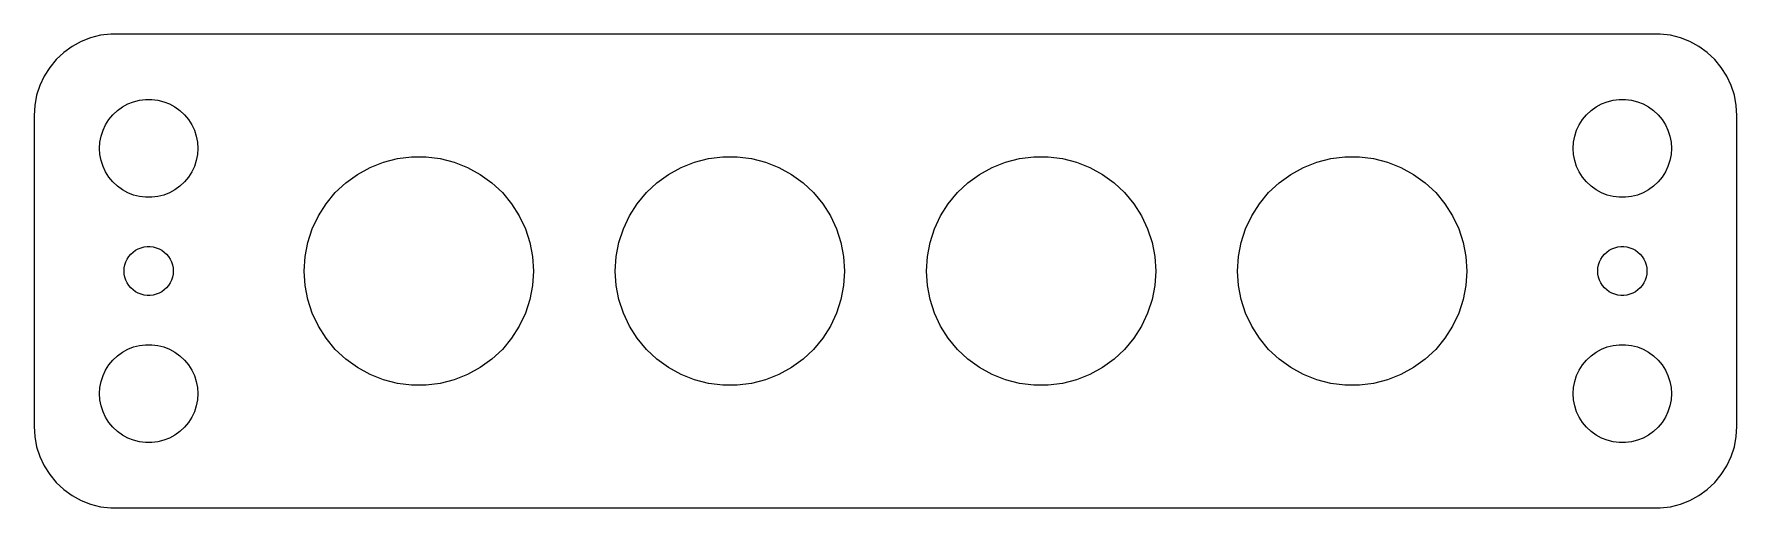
# Model space of a CAD drawing. Header units: metres. Extents: x -52 to 52, y -14 to 14.
import ezdxf

# ---------------------------------------------------------------- set-up
doc = ezdxf.new("R2010")
doc.units = ezdxf.units.M

msp = doc.modelspace()

# ---------------------------------------------------------------- linework, layer by layer
for p, q in [((-49.6791, 13.7216), (-50.1871, 13.3526)), ((-49.1289, 14.0241), (-49.6791, 13.7216)), ((-48.5451, 14.2553), (-49.1289, 14.0241)), ((-47.9369, 14.4114), (-48.5451, 14.2553)), ((-47.3139, 14.4901), (-47.9369, 14.4114)), ((47.3139, 14.4901), (-47.3139, 14.4901)), ((47.9369, 14.4114), (47.3139, 14.4901)), ((48.5451, 14.2553), (47.9369, 14.4114)), ((49.1289, 14.0241), (48.5451, 14.2553)), ((49.6791, 13.7216), (49.1289, 14.0241)), ((50.1871, 13.3526), (49.6791, 13.7216)), ((-50.6448, 12.9227), (-51.0451, 12.4389)), ((-50.1871, 13.3526), (-50.6448, 12.9227)), ((50.6448, 12.9227), (50.1871, 13.3526)), ((51.0451, 12.4389), (50.6448, 12.9227)), ((-51.3815, 11.9088), (-51.6489, 11.3406)), ((-51.0451, 12.4389), (-51.3815, 11.9088)), ((51.3815, 11.9088), (51.0451, 12.4389)), ((51.6489, 11.3406), (51.3815, 11.9088)), ((-51.8429, 10.7434), (-51.9606, 10.1267)), ((-51.6489, 11.3406), (-51.8429, 10.7434)), ((-45.927, 10.3532), (-45.5621, 10.4469)), ((-45.5621, 10.4469), (-45.1884, 10.4941)), ((-45.1884, 10.4941), (-44.8116, 10.4941)), ((-44.8116, 10.4941), (-44.4379, 10.4469)), ((-44.4379, 10.4469), (-44.0729, 10.3532)), ((44.0729, 10.3532), (44.4379, 10.4469)), ((44.4379, 10.4469), (44.8116, 10.4941)), ((44.8116, 10.4941), (45.1884, 10.4941)), ((45.1884, 10.4941), (45.5621, 10.4469)), ((45.5621, 10.4469), (45.927, 10.3532)), ((51.8429, 10.7434), (51.6489, 11.3406)), ((51.9606, 10.1267), (51.8429, 10.7434)), ((-51.9606, 10.1267), (-52, 9.5)), ((-52, 9.5), (-52, -9.5)), ((-47.427, 9.26335), (-47.1869, 9.55363)), ((-47.1869, 9.55363), (-46.9123, 9.81154)), ((-46.9123, 9.81154), (-46.6075, 10.033)), ((-46.6075, 10.033), (-46.2773, 10.2145)), ((-46.2773, 10.2145), (-45.927, 10.3532)), ((-44.0729, 10.3532), (-43.7227, 10.2145)), ((-43.7227, 10.2145), (-43.3925, 10.033)), ((-43.3925, 10.033), (-43.0877, 9.81154)), ((-43.0877, 9.81154), (-42.8131, 9.55363)), ((-42.8131, 9.55363), (-42.5729, 9.26335)), ((42.5729, 9.26335), (42.8131, 9.55363)), ((42.8131, 9.55363), (43.0877, 9.81154)), ((43.0877, 9.81154), (43.3925, 10.033)), ((43.3925, 10.033), (43.7227, 10.2145)), ((43.7227, 10.2145), (44.0729, 10.3532)), ((45.927, 10.3532), (46.2773, 10.2145)), ((46.2773, 10.2145), (46.6075, 10.033)), ((46.6075, 10.033), (46.9123, 9.81154)), ((46.9123, 9.81154), (47.1869, 9.55363)), ((47.1869, 9.55363), (47.427, 9.26335)), ((52, 9.5), (51.9606, 10.1267)), ((52, -9.5), (52, 9.5)), ((-47.9057, 8.24606), (-47.7893, 8.60437)), ((-47.7893, 8.60437), (-47.6289, 8.94525)), ((-47.6289, 8.94525), (-47.427, 9.26335)), ((-42.5729, 9.26335), (-42.3711, 8.94525)), ((-42.3711, 8.94525), (-42.2107, 8.60437)), ((-42.2107, 8.60437), (-42.0942, 8.24606)), ((42.0942, 8.24606), (42.2107, 8.60437)), ((42.2107, 8.60437), (42.3711, 8.94525)), ((42.3711, 8.94525), (42.5729, 9.26335)), ((47.427, 9.26335), (47.6289, 8.94525)), ((47.6289, 8.94525), (47.7893, 8.60437)), ((47.7893, 8.60437), (47.9057, 8.24606)), ((-48, 7.5), (-47.9763, 7.87599)), ((-47.9763, 7.12399), (-48, 7.5)), ((-47.9763, 7.87599), (-47.9057, 8.24606)), ((-42.0942, 8.24606), (-42.0237, 7.87599)), ((-42.0237, 7.87599), (-42, 7.5)), ((-42, 7.5), (-42.0237, 7.12399)), ((42, 7.5), (42.0237, 7.87599)), ((42.0237, 7.12399), (42, 7.5)), ((42.0237, 7.87599), (42.0942, 8.24606)), ((47.9057, 8.24606), (47.9763, 7.87599)), ((47.9763, 7.87599), (48, 7.5)), ((48, 7.5), (47.9763, 7.12399)), ((-47.9057, 6.75392), (-47.9763, 7.12399)), ((-47.7893, 6.39561), (-47.9057, 6.75392)), ((-47.6289, 6.05473), (-47.7893, 6.39561)), ((-42.2107, 6.39561), (-42.3711, 6.05473)), ((-42.0942, 6.75392), (-42.2107, 6.39561)), ((-42.0237, 7.12399), (-42.0942, 6.75392)), ((-32.2508, 5.91029), (-31.4805, 6.33379)), ((-31.4805, 6.33379), (-30.6631, 6.65739)), ((-30.6631, 6.65739), (-29.8117, 6.87601)), ((-29.8117, 6.87601), (-28.9395, 6.98618)), ((-28.9395, 6.98618), (-28.0605, 6.98618)), ((-28.0605, 6.98618), (-27.1883, 6.87601)), ((-27.1883, 6.87601), (-26.3369, 6.65739)), ((-26.3369, 6.65739), (-25.5195, 6.33379)), ((-25.5195, 6.33379), (-24.7492, 5.91029)), ((-13.2508, 5.91029), (-12.4805, 6.33379)), ((-12.4805, 6.33379), (-11.6631, 6.65739)), ((-11.6631, 6.65739), (-10.8117, 6.87601)), ((-10.8117, 6.87601), (-9.93953, 6.98618)), ((-9.93953, 6.98618), (-9.06046, 6.98618)), ((-9.06046, 6.98618), (-8.18832, 6.87601)), ((-8.18832, 6.87601), (-7.33687, 6.65739)), ((-7.33687, 6.65739), (-6.51953, 6.33379)), ((-6.51953, 6.33379), (-5.74921, 5.91029)), ((5.74921, 5.91029), (6.51953, 6.33379)), ((6.51953, 6.33379), (7.33687, 6.65739)), ((7.33687, 6.65739), (8.18832, 6.87601)), ((8.18832, 6.87601), (9.06046, 6.98618)), ((9.06046, 6.98618), (9.93953, 6.98618)), ((9.93953, 6.98618), (10.8117, 6.87601)), ((10.8117, 6.87601), (11.6631, 6.65739)), ((11.6631, 6.65739), (12.4805, 6.33379)), ((12.4805, 6.33379), (13.2508, 5.91029)), ((24.7492, 5.91029), (25.5195, 6.33379)), ((25.5195, 6.33379), (26.3369, 6.65739)), ((26.3369, 6.65739), (27.1883, 6.87601)), ((27.1883, 6.87601), (28.0605, 6.98618)), ((28.0605, 6.98618), (28.9395, 6.98618)), ((28.9395, 6.98618), (29.8117, 6.87601)), ((29.8117, 6.87601), (30.6631, 6.65739)), ((30.6631, 6.65739), (31.4805, 6.33379)), ((31.4805, 6.33379), (32.2508, 5.91029)), ((42.0942, 6.75392), (42.0237, 7.12399)), ((42.2107, 6.39561), (42.0942, 6.75392)), ((42.3711, 6.05473), (42.2107, 6.39561)), ((47.7893, 6.39561), (47.6289, 6.05473)), ((47.9057, 6.75392), (47.7893, 6.39561)), ((47.9763, 7.12399), (47.9057, 6.75392)), ((-47.427, 5.73663), (-47.6289, 6.05473)), ((-47.1869, 5.44635), (-47.427, 5.73663)), ((-46.9123, 5.18845), (-47.1869, 5.44635)), ((-42.8131, 5.44635), (-43.0877, 5.18845)), ((-42.5729, 5.73663), (-42.8131, 5.44635)), ((-42.3711, 6.05473), (-42.5729, 5.73663)), ((-33.6028, 4.79182), (-32.962, 5.39359)), ((-32.962, 5.39359), (-32.2508, 5.91029)), ((-24.7492, 5.91029), (-24.038, 5.39359)), ((-24.038, 5.39359), (-23.3972, 4.79182)), ((-14.6028, 4.79182), (-13.962, 5.39359)), ((-13.962, 5.39359), (-13.2508, 5.91029)), ((-5.74921, 5.91029), (-5.03802, 5.39359)), ((-5.03802, 5.39359), (-4.39722, 4.79182)), ((4.39722, 4.79182), (5.03802, 5.39359)), ((5.03802, 5.39359), (5.74921, 5.91029)), ((13.2508, 5.91029), (13.962, 5.39359)), ((13.962, 5.39359), (14.6028, 4.79182)), ((23.3972, 4.79182), (24.038, 5.39359)), ((24.038, 5.39359), (24.7492, 5.91029)), ((32.2508, 5.91029), (32.962, 5.39359)), ((32.962, 5.39359), (33.6028, 4.79182)), ((42.5729, 5.73663), (42.3711, 6.05473)), ((42.8131, 5.44635), (42.5729, 5.73663)), ((43.0877, 5.18845), (42.8131, 5.44635)), ((47.1869, 5.44635), (46.9123, 5.18845)), ((47.427, 5.73663), (47.1869, 5.44635)), ((47.6289, 6.05473), (47.427, 5.73663)), ((-46.6075, 4.96701), (-46.9123, 5.18845)), ((-46.2773, 4.78551), (-46.6075, 4.96701)), ((-45.927, 4.64682), (-46.2773, 4.78551)), ((-45.5621, 4.55313), (-45.927, 4.64682)), ((-45.1884, 4.50591), (-45.5621, 4.55313)), ((-44.8116, 4.50591), (-45.1884, 4.50591)), ((-44.4379, 4.55313), (-44.8116, 4.50591)), ((-44.0729, 4.64682), (-44.4379, 4.55313)), ((-43.7227, 4.78551), (-44.0729, 4.64682)), ((-43.3925, 4.96701), (-43.7227, 4.78551)), ((-43.0877, 5.18845), (-43.3925, 4.96701)), ((-34.1631, 4.11449), (-33.6028, 4.79182)), ((-23.3972, 4.79182), (-22.8369, 4.11449)), ((-15.1631, 4.11449), (-14.6028, 4.79182)), ((-4.39722, 4.79182), (-3.83687, 4.11449)), ((3.83687, 4.11449), (4.39722, 4.79182)), ((14.6028, 4.79182), (15.1631, 4.11449)), ((22.8369, 4.11449), (23.3972, 4.79182)), ((33.6028, 4.79182), (34.1631, 4.11449)), ((43.3925, 4.96701), (43.0877, 5.18845)), ((43.7227, 4.78551), (43.3925, 4.96701)), ((44.0729, 4.64682), (43.7227, 4.78551)), ((44.4379, 4.55313), (44.0729, 4.64682)), ((44.8116, 4.50591), (44.4379, 4.55313)), ((45.1884, 4.50591), (44.8116, 4.50591)), ((45.5621, 4.55313), (45.1884, 4.50591)), ((45.927, 4.64682), (45.5621, 4.55313)), ((46.2773, 4.78551), (45.927, 4.64682)), ((46.6075, 4.96701), (46.2773, 4.78551)), ((46.9123, 5.18845), (46.6075, 4.96701)), ((-35.0084, 2.57686), (-34.6341, 3.37227)), ((-34.6341, 3.37227), (-34.1631, 4.11449)), ((-22.8369, 4.11449), (-22.3658, 3.37227)), ((-22.3658, 3.37227), (-21.9916, 2.57686)), ((-16.0084, 2.57686), (-15.6341, 3.37227)), ((-15.6341, 3.37227), (-15.1631, 4.11449)), ((-3.83687, 4.11449), (-3.36584, 3.37227)), ((-3.36584, 3.37227), (-2.99156, 2.57686)), ((2.99156, 2.57686), (3.36584, 3.37227)), ((3.36584, 3.37227), (3.83687, 4.11449)), ((15.1631, 4.11449), (15.6341, 3.37227)), ((15.6341, 3.37227), (16.0084, 2.57686)), ((21.9916, 2.57686), (22.3658, 3.37227)), ((22.3658, 3.37227), (22.8369, 4.11449)), ((34.1631, 4.11449), (34.6341, 3.37227)), ((34.6341, 3.37227), (35.0084, 2.57686)), ((-35.2801, 1.74081), (-35.0084, 2.57686)), ((-21.9916, 2.57686), (-21.7199, 1.74081)), ((-16.2801, 1.74081), (-16.0084, 2.57686)), ((-2.99156, 2.57686), (-2.71991, 1.74081)), ((2.71991, 1.74081), (2.99156, 2.57686)), ((16.0084, 2.57686), (16.2801, 1.74081)), ((21.7199, 1.74081), (21.9916, 2.57686)), ((35.0084, 2.57686), (35.2801, 1.74081)), ((-46.0934, 1.02681), (-45.9561, 1.15576)), ((-45.9561, 1.15576), (-45.8037, 1.26648)), ((-45.8037, 1.26648), (-45.6387, 1.35724)), ((-45.6387, 1.35724), (-45.4635, 1.42657)), ((-45.4635, 1.42657), (-45.2811, 1.47342)), ((-45.2811, 1.47342), (-45.0942, 1.49704)), ((-45.0942, 1.49704), (-44.9058, 1.49704)), ((-44.9058, 1.49704), (-44.7189, 1.47342)), ((-44.7189, 1.47342), (-44.5365, 1.42657)), ((-44.5365, 1.42657), (-44.3613, 1.35724)), ((-44.3613, 1.35724), (-44.1963, 1.26648)), ((-44.1963, 1.26648), (-44.0439, 1.15576)), ((-44.0439, 1.15576), (-43.9065, 1.02681)), ((-35.4448, 0.877319), (-35.2801, 1.74081)), ((-21.7199, 1.74081), (-21.5552, 0.877319)), ((-16.4448, 0.877319), (-16.2801, 1.74081)), ((-2.71991, 1.74081), (-2.55519, 0.877319)), ((2.55519, 0.877319), (2.71991, 1.74081)), ((16.2801, 1.74081), (16.4448, 0.877319)), ((21.5552, 0.877319), (21.7199, 1.74081)), ((35.2801, 1.74081), (35.4448, 0.877319)), ((43.9065, 1.02681), (44.0439, 1.15576)), ((44.0439, 1.15576), (44.1963, 1.26648)), ((44.1963, 1.26648), (44.3613, 1.35724)), ((44.3613, 1.35724), (44.5365, 1.42657)), ((44.5365, 1.42657), (44.7189, 1.47342)), ((44.7189, 1.47342), (44.9058, 1.49704)), ((44.9058, 1.49704), (45.0942, 1.49704)), ((45.0942, 1.49704), (45.2811, 1.47342)), ((45.2811, 1.47342), (45.4635, 1.42657)), ((45.4635, 1.42657), (45.6387, 1.35724)), ((45.6387, 1.35724), (45.8037, 1.26648)), ((45.8037, 1.26648), (45.9561, 1.15576)), ((45.9561, 1.15576), (46.0934, 1.02681)), ((-46.5, 0), (-46.4882, 0.187988)), ((-46.4882, -0.187988), (-46.5, 0)), ((-46.4882, 0.187988), (-46.4529, 0.373032)), ((-46.4529, 0.373032), (-46.3947, 0.552185)), ((-46.3947, 0.552185), (-46.3145, 0.722626)), ((-46.3145, 0.722626), (-46.2135, 0.881668)), ((-46.2135, 0.881668), (-46.0934, 1.02681)), ((-43.9065, 1.02681), (-43.7865, 0.881668)), ((-43.7865, 0.881668), (-43.6855, 0.722626)), ((-43.6855, 0.722626), (-43.6053, 0.552185)), ((-43.6053, 0.552185), (-43.5471, 0.373032)), ((-43.5471, 0.373032), (-43.5118, 0.187988)), ((-43.5118, 0.187988), (-43.5, 0)), ((-43.5, 0), (-43.5118, -0.187988)), ((-35.5, 0), (-35.4448, 0.877319)), ((-35.4448, -0.877319), (-35.5, 0)), ((-21.5552, 0.877319), (-21.5, 0)), ((-21.5, 0), (-21.5552, -0.877319)), ((-16.5, 0), (-16.4448, 0.877319)), ((-16.4448, -0.877319), (-16.5, 0)), ((-2.55519, 0.877319), (-2.5, 0)), ((-2.5, 0), (-2.55519, -0.877319)), ((2.5, 0), (2.55519, 0.877319)), ((2.55519, -0.877319), (2.5, 0)), ((16.4448, 0.877319), (16.5, 0)), ((16.5, 0), (16.4448, -0.877319)), ((21.5, 0), (21.5552, 0.877319)), ((21.5552, -0.877319), (21.5, 0)), ((35.4448, 0.877319), (35.5, 0)), ((35.5, 0), (35.4448, -0.877319)), ((43.5, 0), (43.5118, 0.187988)), ((43.5118, -0.187988), (43.5, 0)), ((43.5118, 0.187988), (43.5471, 0.373032)), ((43.5471, 0.373032), (43.6053, 0.552185)), ((43.6053, 0.552185), (43.6855, 0.722626)), ((43.6855, 0.722626), (43.7865, 0.881668)), ((43.7865, 0.881668), (43.9065, 1.02681)), ((46.0934, 1.02681), (46.2135, 0.881668)), ((46.2135, 0.881668), (46.3145, 0.722626)), ((46.3145, 0.722626), (46.3947, 0.552185)), ((46.3947, 0.552185), (46.4529, 0.373032)), ((46.4529, 0.373032), (46.4882, 0.187988)), ((46.4882, 0.187988), (46.5, 0)), ((46.5, 0), (46.4882, -0.187988)), ((-46.4529, -0.373032), (-46.4882, -0.187988)), ((-46.3947, -0.552185), (-46.4529, -0.373032)), ((-46.3145, -0.722626), (-46.3947, -0.552185)), ((-46.2135, -0.881668), (-46.3145, -0.722626)), ((-46.0934, -1.02681), (-46.2135, -0.881668)), ((-45.9561, -1.15576), (-46.0934, -1.02681)), ((-43.9065, -1.02681), (-44.0439, -1.15576)), ((-43.7865, -0.881668), (-43.9065, -1.02681)), ((-43.6855, -0.722626), (-43.7865, -0.881668)), ((-43.6053, -0.552185), (-43.6855, -0.722626)), ((-43.5471, -0.373032), (-43.6053, -0.552185)), ((-43.5118, -0.187988), (-43.5471, -0.373032)), ((-35.2801, -1.74081), (-35.4448, -0.877319)), ((-21.5552, -0.877319), (-21.7199, -1.74081)), ((-16.2801, -1.74081), (-16.4448, -0.877319)), ((-2.55519, -0.877319), (-2.71991, -1.74081)), ((2.71991, -1.74081), (2.55519, -0.877319)), ((16.4448, -0.877319), (16.2801, -1.74081)), ((21.7199, -1.74081), (21.5552, -0.877319)), ((35.4448, -0.877319), (35.2801, -1.74081)), ((43.5471, -0.373032), (43.5118, -0.187988)), ((43.6053, -0.552185), (43.5471, -0.373032)), ((43.6855, -0.722626), (43.6053, -0.552185)), ((43.7865, -0.881668), (43.6855, -0.722626)), ((43.9065, -1.02681), (43.7865, -0.881668)), ((44.0439, -1.15576), (43.9065, -1.02681)), ((46.0934, -1.02681), (45.9561, -1.15576)), ((46.2135, -0.881668), (46.0934, -1.02681)), ((46.3145, -0.722626), (46.2135, -0.881668)), ((46.3947, -0.552185), (46.3145, -0.722626)), ((46.4529, -0.373032), (46.3947, -0.552185)), ((46.4882, -0.187988), (46.4529, -0.373032)), ((-45.8037, -1.26648), (-45.9561, -1.15576)), ((-45.6387, -1.35724), (-45.8037, -1.26648)), ((-45.4635, -1.42657), (-45.6387, -1.35724)), ((-45.2811, -1.47342), (-45.4635, -1.42657)), ((-45.0942, -1.49704), (-45.2811, -1.47342)), ((-44.9058, -1.49704), (-45.0942, -1.49704)), ((-44.7189, -1.47342), (-44.9058, -1.49704)), ((-44.5365, -1.42657), (-44.7189, -1.47342)), ((-44.3613, -1.35724), (-44.5365, -1.42657)), ((-44.1963, -1.26648), (-44.3613, -1.35724)), ((-44.0439, -1.15576), (-44.1963, -1.26648)), ((-35.0084, -2.57686), (-35.2801, -1.74081)), ((-21.7199, -1.74081), (-21.9916, -2.57686)), ((-16.0084, -2.57686), (-16.2801, -1.74081)), ((-2.71991, -1.74081), (-2.99156, -2.57686)), ((2.99156, -2.57686), (2.71991, -1.74081)), ((16.2801, -1.74081), (16.0084, -2.57686)), ((21.9916, -2.57686), (21.7199, -1.74081)), ((35.2801, -1.74081), (35.0084, -2.57686)), ((44.1963, -1.26648), (44.0439, -1.15576)), ((44.3613, -1.35724), (44.1963, -1.26648)), ((44.5365, -1.42657), (44.3613, -1.35724)), ((44.7189, -1.47342), (44.5365, -1.42657)), ((44.9058, -1.49704), (44.7189, -1.47342)), ((45.0942, -1.49704), (44.9058, -1.49704)), ((45.2811, -1.47342), (45.0942, -1.49704)), ((45.4635, -1.42657), (45.2811, -1.47342)), ((45.6387, -1.35724), (45.4635, -1.42657)), ((45.8037, -1.26648), (45.6387, -1.35724)), ((45.9561, -1.15576), (45.8037, -1.26648)), ((-34.6341, -3.37227), (-35.0084, -2.57686)), ((-21.9916, -2.57686), (-22.3658, -3.37227)), ((-15.6341, -3.37227), (-16.0084, -2.57686)), ((-2.99156, -2.57686), (-3.36584, -3.37227)), ((3.36584, -3.37227), (2.99156, -2.57686)), ((16.0084, -2.57686), (15.6341, -3.37227)), ((22.3658, -3.37227), (21.9916, -2.57686)), ((35.0084, -2.57686), (34.6341, -3.37227)), ((-34.1631, -4.11449), (-34.6341, -3.37227)), ((-33.6028, -4.79182), (-34.1631, -4.11449)), ((-22.8369, -4.11449), (-23.3972, -4.79182)), ((-22.3658, -3.37227), (-22.8369, -4.11449)), ((-15.1631, -4.11449), (-15.6341, -3.37227)), ((-14.6028, -4.79182), (-15.1631, -4.11449)), ((-3.83687, -4.11449), (-4.39722, -4.79182)), ((-3.36584, -3.37227), (-3.83687, -4.11449)), ((3.83687, -4.11449), (3.36584, -3.37227)), ((4.39722, -4.79182), (3.83687, -4.11449)), ((15.1631, -4.11449), (14.6028, -4.79182)), ((15.6341, -3.37227), (15.1631, -4.11449)), ((22.8369, -4.11449), (22.3658, -3.37227)), ((23.3972, -4.79182), (22.8369, -4.11449)), ((34.1631, -4.11449), (33.6028, -4.79182)), ((34.6341, -3.37227), (34.1631, -4.11449)), ((-47.1869, -5.44635), (-46.9123, -5.18845)), ((-46.9123, -5.18845), (-46.6075, -4.96701)), ((-46.6075, -4.96701), (-46.2773, -4.78551)), ((-46.2773, -4.78551), (-45.927, -4.64682)), ((-45.927, -4.64682), (-45.5621, -4.55313)), ((-45.5621, -4.55313), (-45.1884, -4.50591)), ((-45.1884, -4.50591), (-44.8116, -4.50591)), ((-44.8116, -4.50591), (-44.4379, -4.55313)), ((-44.4379, -4.55313), (-44.0729, -4.64682)), ((-44.0729, -4.64682), (-43.7227, -4.78551)), ((-43.7227, -4.78551), (-43.3925, -4.96701)), ((-43.3925, -4.96701), (-43.0877, -5.18845)), ((-43.0877, -5.18845), (-42.8131, -5.44635)), ((-32.962, -5.39359), (-33.6028, -4.79182)), ((-23.3972, -4.79182), (-24.038, -5.39359)), ((-13.962, -5.39359), (-14.6028, -4.79182)), ((-4.39722, -4.79182), (-5.03802, -5.39359)), ((5.03802, -5.39359), (4.39722, -4.79182)), ((14.6028, -4.79182), (13.962, -5.39359)), ((24.038, -5.39359), (23.3972, -4.79182)), ((33.6028, -4.79182), (32.962, -5.39359)), ((42.8131, -5.44635), (43.0877, -5.18845)), ((43.0877, -5.18845), (43.3925, -4.96701)), ((43.3925, -4.96701), (43.7227, -4.78551)), ((43.7227, -4.78551), (44.0729, -4.64682)), ((44.0729, -4.64682), (44.4379, -4.55313)), ((44.4379, -4.55313), (44.8116, -4.50591)), ((44.8116, -4.50591), (45.1884, -4.50591)), ((45.1884, -4.50591), (45.5621, -4.55313)), ((45.5621, -4.55313), (45.927, -4.64682)), ((45.927, -4.64682), (46.2773, -4.78551)), ((46.2773, -4.78551), (46.6075, -4.96701)), ((46.6075, -4.96701), (46.9123, -5.18845)), ((46.9123, -5.18845), (47.1869, -5.44635)), ((-47.7893, -6.39561), (-47.6289, -6.05473)), ((-47.6289, -6.05473), (-47.427, -5.73663)), ((-47.427, -5.73663), (-47.1869, -5.44635)), ((-42.8131, -5.44635), (-42.5729, -5.73663)), ((-42.5729, -5.73663), (-42.3711, -6.05473)), ((-42.3711, -6.05473), (-42.2107, -6.39561)), ((-32.2508, -5.91029), (-32.962, -5.39359)), ((-31.4805, -6.33379), (-32.2508, -5.91029)), ((-24.7492, -5.91029), (-25.5195, -6.33379)), ((-24.038, -5.39359), (-24.7492, -5.91029)), ((-13.2508, -5.91029), (-13.962, -5.39359)), ((-12.4805, -6.33379), (-13.2508, -5.91029)), ((-5.74921, -5.91029), (-6.51953, -6.33379)), ((-5.03802, -5.39359), (-5.74921, -5.91029)), ((5.74921, -5.91029), (5.03802, -5.39359)), ((6.51953, -6.33379), (5.74921, -5.91029)), ((13.2508, -5.91029), (12.4805, -6.33379)), ((13.962, -5.39359), (13.2508, -5.91029)), ((24.7492, -5.91029), (24.038, -5.39359)), ((25.5195, -6.33379), (24.7492, -5.91029)), ((32.2508, -5.91029), (31.4805, -6.33379)), ((32.962, -5.39359), (32.2508, -5.91029)), ((42.2107, -6.39561), (42.3711, -6.05473)), ((42.3711, -6.05473), (42.5729, -5.73663)), ((42.5729, -5.73663), (42.8131, -5.44635)), ((47.1869, -5.44635), (47.427, -5.73663)), ((47.427, -5.73663), (47.6289, -6.05473)), ((47.6289, -6.05473), (47.7893, -6.39561)), ((-48, -7.5), (-47.9763, -7.12399)), ((-47.9763, -7.12399), (-47.9057, -6.75392)), ((-47.9057, -6.75392), (-47.7893, -6.39561)), ((-42.2107, -6.39561), (-42.0942, -6.75392)), ((-42.0942, -6.75392), (-42.0237, -7.12399)), ((-42.0237, -7.12399), (-42, -7.5)), ((-30.6631, -6.65739), (-31.4805, -6.33379)), ((-29.8117, -6.87601), (-30.6631, -6.65739)), ((-28.9395, -6.98618), (-29.8117, -6.87601)), ((-28.0605, -6.98618), (-28.9395, -6.98618)), ((-27.1883, -6.87601), (-28.0605, -6.98618)), ((-26.3369, -6.65739), (-27.1883, -6.87601)), ((-25.5195, -6.33379), (-26.3369, -6.65739)), ((-11.6631, -6.65739), (-12.4805, -6.33379)), ((-10.8117, -6.87601), (-11.6631, -6.65739)), ((-9.93953, -6.98618), (-10.8117, -6.87601)), ((-9.06046, -6.98618), (-9.93953, -6.98618)), ((-8.18832, -6.87601), (-9.06046, -6.98618)), ((-7.33687, -6.65739), (-8.18832, -6.87601)), ((-6.51953, -6.33379), (-7.33687, -6.65739)), ((7.33687, -6.65739), (6.51953, -6.33379)), ((8.18832, -6.87601), (7.33687, -6.65739)), ((9.06046, -6.98618), (8.18832, -6.87601)), ((9.93953, -6.98618), (9.06046, -6.98618)), ((10.8117, -6.87601), (9.93953, -6.98618)), ((11.6631, -6.65739), (10.8117, -6.87601)), ((12.4805, -6.33379), (11.6631, -6.65739)), ((26.3369, -6.65739), (25.5195, -6.33379)), ((27.1883, -6.87601), (26.3369, -6.65739)), ((28.0605, -6.98618), (27.1883, -6.87601)), ((28.9395, -6.98618), (28.0605, -6.98618)), ((29.8117, -6.87601), (28.9395, -6.98618)), ((30.6631, -6.65739), (29.8117, -6.87601)), ((31.4805, -6.33379), (30.6631, -6.65739)), ((42, -7.5), (42.0237, -7.12399)), ((42.0237, -7.12399), (42.0942, -6.75392)), ((42.0942, -6.75392), (42.2107, -6.39561)), ((47.7893, -6.39561), (47.9057, -6.75392)), ((47.9057, -6.75392), (47.9763, -7.12399)), ((47.9763, -7.12399), (48, -7.5)), ((-47.9763, -7.87599), (-48, -7.5)), ((-47.9057, -8.24606), (-47.9763, -7.87599)), ((-47.7893, -8.60437), (-47.9057, -8.24606)), ((-42.0942, -8.24606), (-42.2107, -8.60437)), ((-42.0237, -7.87599), (-42.0942, -8.24606)), ((-42, -7.5), (-42.0237, -7.87599)), ((42.0237, -7.87599), (42, -7.5)), ((42.0942, -8.24606), (42.0237, -7.87599)), ((42.2107, -8.60437), (42.0942, -8.24606)), ((47.9057, -8.24606), (47.7893, -8.60437)), ((47.9763, -7.87599), (47.9057, -8.24606)), ((48, -7.5), (47.9763, -7.87599)), ((-47.6289, -8.94525), (-47.7893, -8.60437)), ((-47.427, -9.26335), (-47.6289, -8.94525)), ((-47.1869, -9.55363), (-47.427, -9.26335)), ((-42.5729, -9.26335), (-42.8131, -9.55363)), ((-42.3711, -8.94525), (-42.5729, -9.26335)), ((-42.2107, -8.60437), (-42.3711, -8.94525)), ((42.3711, -8.94525), (42.2107, -8.60437)), ((42.5729, -9.26335), (42.3711, -8.94525)), ((42.8131, -9.55363), (42.5729, -9.26335)), ((47.427, -9.26335), (47.1869, -9.55363)), ((47.6289, -8.94525), (47.427, -9.26335)), ((47.7893, -8.60437), (47.6289, -8.94525)), ((-52, -9.5), (-51.9606, -10.1267)), ((-51.9606, -10.1267), (-51.8429, -10.7434)), ((-46.9123, -9.81154), (-47.1869, -9.55363)), ((-46.6075, -10.033), (-46.9123, -9.81154)), ((-46.2773, -10.2145), (-46.6075, -10.033)), ((-45.927, -10.3532), (-46.2773, -10.2145)), ((-45.5621, -10.4469), (-45.927, -10.3532)), ((-44.0729, -10.3532), (-44.4379, -10.4469)), ((-43.7227, -10.2145), (-44.0729, -10.3532)), ((-43.3925, -10.033), (-43.7227, -10.2145)), ((-43.0877, -9.81154), (-43.3925, -10.033)), ((-42.8131, -9.55363), (-43.0877, -9.81154)), ((43.0877, -9.81154), (42.8131, -9.55363)), ((43.3925, -10.033), (43.0877, -9.81154)), ((43.7227, -10.2145), (43.3925, -10.033)), ((44.0729, -10.3532), (43.7227, -10.2145)), ((44.4379, -10.4469), (44.0729, -10.3532)), ((45.927, -10.3532), (45.5621, -10.4469)), ((46.2773, -10.2145), (45.927, -10.3532)), ((46.6075, -10.033), (46.2773, -10.2145)), ((46.9123, -9.81154), (46.6075, -10.033)), ((47.1869, -9.55363), (46.9123, -9.81154)), ((51.8429, -10.7434), (51.9606, -10.1267)), ((51.9606, -10.1267), (52, -9.5)), ((-51.8429, -10.7434), (-51.6489, -11.3406)), ((-51.6489, -11.3406), (-51.3815, -11.9088)), ((-45.1884, -10.4941), (-45.5621, -10.4469)), ((-44.8116, -10.4941), (-45.1884, -10.4941)), ((-44.4379, -10.4469), (-44.8116, -10.4941)), ((44.8116, -10.4941), (44.4379, -10.4469)), ((45.1884, -10.4941), (44.8116, -10.4941)), ((45.5621, -10.4469), (45.1884, -10.4941)), ((51.3815, -11.9088), (51.6489, -11.3406)), ((51.6489, -11.3406), (51.8429, -10.7434)), ((-51.3815, -11.9088), (-51.0451, -12.4389)), ((-51.0451, -12.4389), (-50.6448, -12.9227)), ((50.6448, -12.9227), (51.0451, -12.4389)), ((51.0451, -12.4389), (51.3815, -11.9088)), ((-50.6448, -12.9227), (-50.1871, -13.3526)), ((-50.1871, -13.3526), (-49.6791, -13.7216)), ((49.6791, -13.7216), (50.1871, -13.3526)), ((50.1871, -13.3526), (50.6448, -12.9227)), ((-49.6791, -13.7216), (-49.1289, -14.0241)), ((-49.1289, -14.0241), (-48.5451, -14.2553)), ((-48.5451, -14.2553), (-47.9369, -14.4114)), ((-47.9369, -14.4114), (-47.3139, -14.4901)), ((-47.3139, -14.4901), (47.3139, -14.4901)), ((47.3139, -14.4901), (47.9369, -14.4114)), ((47.9369, -14.4114), (48.5451, -14.2553)), ((48.5451, -14.2553), (49.1289, -14.0241)), ((49.1289, -14.0241), (49.6791, -13.7216))]:
    msp.add_line(p, q)

doc.saveas('drawing.dxf')
